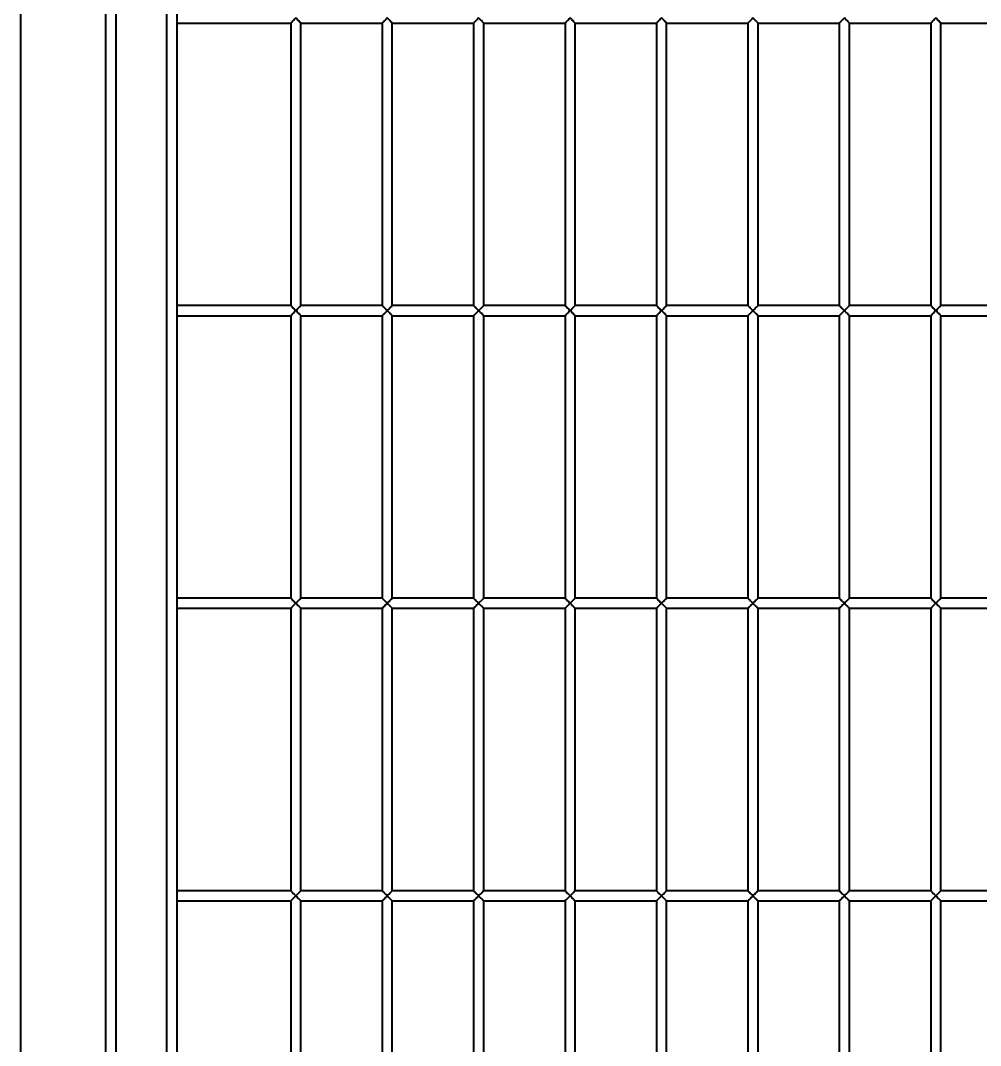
# Model space of a CAD drawing. Header units: millimetres. Extents: x 0 to 420, y 0 to 297.
# Drawn here: x 257.42 to 266.87, y 225.83 to 235.92 of the extents above; entities that cross this region are included whole.
import ezdxf

# ---------------------------------------------------------------- set-up
doc = ezdxf.new("R2010")
doc.units = ezdxf.units.MM

msp = doc.modelspace()

# ---------------------------------------------------------------- linework, layer by layer
at = {"color": 7, "linetype": 'Continuous', "lineweight": 40}
for p, q in [((257.4225, 255.8453), (257.4225, 215.8453)), ((258.2625, 217.8453), (258.2625, 253.8453)), ((258.3625, 253.7453), (258.3625, 217.9453)), ((258.8625, 218.4453), (258.8625, 253.2453)), ((258.9625, 253.1453), (258.9625, 218.5453)), ((258.9625, 235.8953), (260.0825, 235.8953)), ((260.0825, 235.8953), (260.0825, 233.1153)), ((260.1825, 233.1153), (260.1825, 235.8953)), ((260.1825, 235.8953), (260.9825, 235.8953)), ((260.9825, 235.8953), (260.9825, 233.1153)), ((261.0825, 233.1153), (261.0825, 235.8953)), ((261.0825, 235.8953), (261.8825, 235.8953)), ((261.8825, 235.8953), (261.8825, 233.1153)), ((261.9825, 233.1153), (261.9825, 235.8953)), ((261.9825, 235.8953), (262.7825, 235.8953)), ((262.7825, 235.8953), (262.7825, 233.1153)), ((262.8825, 233.1153), (262.8825, 235.8953)), ((262.8825, 235.8953), (263.6825, 235.8953)), ((263.6825, 235.8953), (263.6825, 233.1153)), ((263.7825, 233.1153), (263.7825, 235.8953)), ((263.7825, 235.8953), (264.5825, 235.8953)), ((264.5825, 235.8953), (264.5825, 233.1153)), ((264.6825, 233.1153), (264.6825, 235.8953)), ((264.6825, 235.8953), (265.4825, 235.8953)), ((265.4825, 235.8953), (265.4825, 233.1153)), ((265.5825, 233.1153), (265.5825, 235.8953)), ((265.5825, 235.8953), (266.3825, 235.8953)), ((266.3825, 235.8953), (266.3825, 233.1153)), ((266.4825, 233.1153), (266.4825, 235.8953)), ((266.4825, 235.8953), (267.2825, 235.8953)), ((260.0825, 233.1153), (258.9625, 233.1153)), ((260.9825, 233.1153), (260.1825, 233.1153)), ((261.8825, 233.1153), (261.0825, 233.1153)), ((262.7825, 233.1153), (261.9825, 233.1153)), ((263.6825, 233.1153), (262.8825, 233.1153)), ((264.5825, 233.1153), (263.7825, 233.1153)), ((265.4825, 233.1153), (264.6825, 233.1153)), ((266.3825, 233.1153), (265.5825, 233.1153)), ((267.2825, 233.1153), (266.4825, 233.1153)), ((258.9625, 233.0153), (260.0825, 233.0153)), ((260.0825, 233.0153), (260.0825, 230.2353)), ((260.1825, 230.2353), (260.1825, 233.0153)), ((260.1825, 233.0153), (260.9825, 233.0153)), ((260.9825, 233.0153), (260.9825, 230.2353)), ((261.0825, 230.2353), (261.0825, 233.0153)), ((261.0825, 233.0153), (261.8825, 233.0153)), ((261.8825, 233.0153), (261.8825, 230.2353)), ((261.9825, 230.2353), (261.9825, 233.0153)), ((261.9825, 233.0153), (262.7825, 233.0153)), ((262.7825, 233.0153), (262.7825, 230.2353)), ((262.8825, 230.2353), (262.8825, 233.0153)), ((262.8825, 233.0153), (263.6825, 233.0153)), ((263.6825, 233.0153), (263.6825, 230.2353)), ((263.7825, 230.2353), (263.7825, 233.0153)), ((263.7825, 233.0153), (264.5825, 233.0153)), ((264.5825, 233.0153), (264.5825, 230.2353)), ((264.6825, 230.2353), (264.6825, 233.0153)), ((264.6825, 233.0153), (265.4825, 233.0153)), ((265.4825, 233.0153), (265.4825, 230.2353)), ((265.5825, 230.2353), (265.5825, 233.0153)), ((265.5825, 233.0153), (266.3825, 233.0153)), ((266.3825, 233.0153), (266.3825, 230.2353)), ((266.4825, 230.2353), (266.4825, 233.0153)), ((266.4825, 233.0153), (267.2825, 233.0153)), ((260.0825, 230.2353), (258.9625, 230.2353)), ((260.9825, 230.2353), (260.1825, 230.2353)), ((261.8825, 230.2353), (261.0825, 230.2353)), ((262.7825, 230.2353), (261.9825, 230.2353)), ((263.6825, 230.2353), (262.8825, 230.2353)), ((264.5825, 230.2353), (263.7825, 230.2353)), ((265.4825, 230.2353), (264.6825, 230.2353)), ((266.3825, 230.2353), (265.5825, 230.2353)), ((267.2825, 230.2353), (266.4825, 230.2353)), ((258.9625, 230.1353), (260.0825, 230.1353)), ((260.0825, 230.1353), (260.0825, 227.3553)), ((260.1825, 227.3553), (260.1825, 230.1353)), ((260.1825, 230.1353), (260.9825, 230.1353)), ((260.9825, 230.1353), (260.9825, 227.3553)), ((261.0825, 227.3553), (261.0825, 230.1353)), ((261.0825, 230.1353), (261.8825, 230.1353)), ((261.8825, 230.1353), (261.8825, 227.3553)), ((261.9825, 227.3553), (261.9825, 230.1353)), ((261.9825, 230.1353), (262.7825, 230.1353)), ((262.7825, 230.1353), (262.7825, 227.3553)), ((262.8825, 227.3553), (262.8825, 230.1353)), ((262.8825, 230.1353), (263.6825, 230.1353)), ((263.6825, 230.1353), (263.6825, 227.3553)), ((263.7825, 227.3553), (263.7825, 230.1353)), ((263.7825, 230.1353), (264.5825, 230.1353)), ((264.5825, 230.1353), (264.5825, 227.3553)), ((264.6825, 227.3553), (264.6825, 230.1353)), ((264.6825, 230.1353), (265.4825, 230.1353)), ((265.4825, 230.1353), (265.4825, 227.3553)), ((265.5825, 227.3553), (265.5825, 230.1353)), ((265.5825, 230.1353), (266.3825, 230.1353)), ((266.3825, 230.1353), (266.3825, 227.3553)), ((266.4825, 227.3553), (266.4825, 230.1353)), ((266.4825, 230.1353), (267.2825, 230.1353)), ((260.0825, 227.3553), (258.9625, 227.3553)), ((260.9825, 227.3553), (260.1825, 227.3553)), ((261.8825, 227.3553), (261.0825, 227.3553)), ((262.7825, 227.3553), (261.9825, 227.3553)), ((263.6825, 227.3553), (262.8825, 227.3553)), ((264.5825, 227.3553), (263.7825, 227.3553)), ((265.4825, 227.3553), (264.6825, 227.3553)), ((266.3825, 227.3553), (265.5825, 227.3553)), ((267.2825, 227.3553), (266.4825, 227.3553)), ((258.9625, 227.2553), (260.0825, 227.2553)), ((260.0825, 227.2553), (260.0825, 224.4753)), ((260.1825, 224.4753), (260.1825, 227.2553)), ((260.1825, 227.2553), (260.9825, 227.2553)), ((260.9825, 227.2553), (260.9825, 224.4753)), ((261.0825, 224.4753), (261.0825, 227.2553)), ((261.0825, 227.2553), (261.8825, 227.2553)), ((261.8825, 227.2553), (261.8825, 224.4753)), ((261.9825, 224.4753), (261.9825, 227.2553)), ((261.9825, 227.2553), (262.7825, 227.2553)), ((262.7825, 227.2553), (262.7825, 224.4753)), ((262.8825, 224.4753), (262.8825, 227.2553)), ((262.8825, 227.2553), (263.6825, 227.2553)), ((263.6825, 227.2553), (263.6825, 224.4753)), ((263.7825, 224.4753), (263.7825, 227.2553)), ((263.7825, 227.2553), (264.5825, 227.2553)), ((264.5825, 227.2553), (264.5825, 224.4753)), ((264.6825, 224.4753), (264.6825, 227.2553)), ((264.6825, 227.2553), (265.4825, 227.2553)), ((265.4825, 227.2553), (265.4825, 224.4753)), ((265.5825, 224.4753), (265.5825, 227.2553)), ((265.5825, 227.2553), (266.3825, 227.2553)), ((266.3825, 227.2553), (266.3825, 224.4753)), ((266.4825, 224.4753), (266.4825, 227.2553)), ((266.4825, 227.2553), (267.2825, 227.2553))]:
    msp.add_line(p, q, dxfattribs=at)
at = {"color": 7, "linetype": 'Continuous', "lineweight": 40, "flags": 128}
for points in [[(260.1325, 235.9453), (260.1238, 235.9367), (260.1154, 235.9282), (260.1075, 235.9203), (260.1003, 235.9132), (260.0942, 235.907), (260.0892, 235.902), (260.0855, 235.8984), (260.0832, 235.8961), (260.0825, 235.8953)], [(260.1825, 235.8953), (260.1823, 235.8955), (260.1806, 235.8972), (260.1772, 235.9006), (260.1724, 235.9054), (260.1662, 235.9117), (260.1588, 235.919), (260.1505, 235.9273), (260.1417, 235.9361), (260.1325, 235.9453)], [(261.0325, 235.9453), (261.0238, 235.9367), (261.0154, 235.9282), (261.0075, 235.9203), (261.0003, 235.9132), (260.9942, 235.907), (260.9892, 235.902), (260.9855, 235.8984), (260.9832, 235.8961), (260.9825, 235.8953)], [(261.0825, 235.8953), (261.0823, 235.8955), (261.0806, 235.8972), (261.0772, 235.9006), (261.0724, 235.9054), (261.0661, 235.9117), (261.0588, 235.919), (261.0505, 235.9273), (261.0417, 235.9361), (261.0325, 235.9453)], [(261.9325, 235.9453), (261.9238, 235.9367), (261.9154, 235.9282), (261.9075, 235.9203), (261.9003, 235.9132), (261.8942, 235.907), (261.8892, 235.902), (261.8855, 235.8984), (261.8832, 235.8961), (261.8825, 235.8953)], [(261.9825, 235.8953), (261.9823, 235.8955), (261.9806, 235.8972), (261.9772, 235.9006), (261.9724, 235.9054), (261.9662, 235.9117), (261.9588, 235.919), (261.9505, 235.9273), (261.9417, 235.9361), (261.9325, 235.9453)], [(262.8325, 235.9453), (262.8238, 235.9367), (262.8154, 235.9282), (262.8075, 235.9203), (262.8003, 235.9132), (262.7942, 235.907), (262.7892, 235.902), (262.7855, 235.8984), (262.7832, 235.8961), (262.7825, 235.8953)], [(262.8825, 235.8953), (262.8823, 235.8955), (262.8806, 235.8972), (262.8772, 235.9006), (262.8724, 235.9054), (262.8662, 235.9117), (262.8588, 235.919), (262.8505, 235.9273), (262.8417, 235.9361), (262.8325, 235.9453)], [(263.7325, 235.9453), (263.7238, 235.9367), (263.7154, 235.9282), (263.7075, 235.9203), (263.7003, 235.9132), (263.6942, 235.907), (263.6892, 235.902), (263.6855, 235.8984), (263.6832, 235.8961), (263.6825, 235.8953)], [(263.7825, 235.8953), (263.7823, 235.8955), (263.7806, 235.8972), (263.7772, 235.9006), (263.7724, 235.9054), (263.7661, 235.9117), (263.7588, 235.919), (263.7505, 235.9273), (263.7417, 235.9361), (263.7325, 235.9453)], [(264.6325, 235.9453), (264.6238, 235.9367), (264.6154, 235.9282), (264.6075, 235.9203), (264.6003, 235.9132), (264.5942, 235.907), (264.5892, 235.902), (264.5855, 235.8984), (264.5832, 235.8961), (264.5825, 235.8953)], [(264.6825, 235.8953), (264.6823, 235.8955), (264.6806, 235.8972), (264.6772, 235.9006), (264.6724, 235.9054), (264.6662, 235.9117), (264.6588, 235.919), (264.6505, 235.9273), (264.6417, 235.9361), (264.6325, 235.9453)], [(265.5325, 235.9453), (265.5238, 235.9367), (265.5154, 235.9282), (265.5075, 235.9203), (265.5003, 235.9132), (265.4942, 235.907), (265.4892, 235.902), (265.4855, 235.8984), (265.4832, 235.8961), (265.4825, 235.8953)], [(265.5825, 235.8953), (265.5823, 235.8955), (265.5806, 235.8972), (265.5772, 235.9006), (265.5724, 235.9054), (265.5662, 235.9117), (265.5588, 235.919), (265.5505, 235.9273), (265.5417, 235.9361), (265.5325, 235.9453)], [(266.4325, 235.9453), (266.4238, 235.9367), (266.4154, 235.9282), (266.4075, 235.9203), (266.4003, 235.9132), (266.3942, 235.907), (266.3892, 235.902), (266.3855, 235.8984), (266.3832, 235.8961), (266.3825, 235.8953)], [(266.4825, 235.8953), (266.4823, 235.8955), (266.4806, 235.8972), (266.4772, 235.9006), (266.4724, 235.9054), (266.4662, 235.9117), (266.4588, 235.919), (266.4505, 235.9273), (266.4417, 235.9361), (266.4325, 235.9453)], [(260.0825, 233.1153), (260.0832, 233.1146), (260.0855, 233.1123), (260.0892, 233.1086), (260.0942, 233.1036), (260.1003, 233.0975), (260.1075, 233.0903), (260.1154, 233.0824), (260.1238, 233.074), (260.1325, 233.0653)], [(260.1325, 233.0653), (260.1238, 233.0567), (260.1154, 233.0482), (260.1075, 233.0403), (260.1003, 233.0332), (260.0942, 233.027), (260.0892, 233.022), (260.0855, 233.0184), (260.0832, 233.0161), (260.0825, 233.0153)], [(260.1325, 233.0653), (260.1417, 233.0745), (260.1505, 233.0834), (260.1588, 233.0917), (260.1662, 233.099), (260.1724, 233.1052), (260.1772, 233.1101), (260.1806, 233.1134), (260.1823, 233.1151), (260.1825, 233.1153)], [(260.1825, 233.0153), (260.1823, 233.0155), (260.1806, 233.0172), (260.1772, 233.0206), (260.1724, 233.0254), (260.1662, 233.0317), (260.1588, 233.039), (260.1505, 233.0473), (260.1417, 233.0561), (260.1325, 233.0653)], [(260.9825, 233.1153), (260.9832, 233.1146), (260.9855, 233.1123), (260.9892, 233.1086), (260.9942, 233.1036), (261.0003, 233.0975), (261.0075, 233.0903), (261.0154, 233.0824), (261.0238, 233.074), (261.0325, 233.0653)], [(261.0325, 233.0653), (261.0238, 233.0567), (261.0154, 233.0482), (261.0075, 233.0403), (261.0003, 233.0332), (260.9942, 233.027), (260.9892, 233.022), (260.9855, 233.0184), (260.9832, 233.0161), (260.9825, 233.0153)], [(261.0325, 233.0653), (261.0417, 233.0745), (261.0505, 233.0834), (261.0588, 233.0917), (261.0661, 233.099), (261.0724, 233.1052), (261.0772, 233.1101), (261.0806, 233.1134), (261.0823, 233.1151), (261.0825, 233.1153)], [(261.0825, 233.0153), (261.0823, 233.0155), (261.0806, 233.0172), (261.0772, 233.0206), (261.0724, 233.0254), (261.0661, 233.0317), (261.0588, 233.039), (261.0505, 233.0473), (261.0417, 233.0561), (261.0325, 233.0653)], [(261.8825, 233.1153), (261.8832, 233.1146), (261.8855, 233.1123), (261.8892, 233.1086), (261.8942, 233.1036), (261.9003, 233.0975), (261.9075, 233.0903), (261.9154, 233.0824), (261.9238, 233.074), (261.9325, 233.0653)], [(261.9325, 233.0653), (261.9238, 233.0567), (261.9154, 233.0482), (261.9075, 233.0403), (261.9003, 233.0332), (261.8942, 233.027), (261.8892, 233.022), (261.8855, 233.0184), (261.8832, 233.0161), (261.8825, 233.0153)], [(261.9325, 233.0653), (261.9417, 233.0745), (261.9505, 233.0834), (261.9588, 233.0917), (261.9662, 233.099), (261.9724, 233.1052), (261.9772, 233.1101), (261.9806, 233.1134), (261.9823, 233.1151), (261.9825, 233.1153)], [(261.9825, 233.0153), (261.9823, 233.0155), (261.9806, 233.0172), (261.9772, 233.0206), (261.9724, 233.0254), (261.9662, 233.0317), (261.9588, 233.039), (261.9505, 233.0473), (261.9417, 233.0561), (261.9325, 233.0653)], [(262.7825, 233.1153), (262.7832, 233.1146), (262.7855, 233.1123), (262.7892, 233.1086), (262.7942, 233.1036), (262.8003, 233.0975), (262.8075, 233.0903), (262.8154, 233.0824), (262.8238, 233.074), (262.8325, 233.0653)], [(262.8325, 233.0653), (262.8238, 233.0567), (262.8154, 233.0482), (262.8075, 233.0403), (262.8003, 233.0332), (262.7942, 233.027), (262.7892, 233.022), (262.7855, 233.0184), (262.7832, 233.0161), (262.7825, 233.0153)], [(262.8325, 233.0653), (262.8417, 233.0745), (262.8505, 233.0834), (262.8588, 233.0917), (262.8662, 233.099), (262.8724, 233.1052), (262.8772, 233.1101), (262.8806, 233.1134), (262.8823, 233.1151), (262.8825, 233.1153)], [(262.8825, 233.0153), (262.8823, 233.0155), (262.8806, 233.0172), (262.8772, 233.0206), (262.8724, 233.0254), (262.8662, 233.0317), (262.8588, 233.039), (262.8505, 233.0473), (262.8417, 233.0561), (262.8325, 233.0653)], [(263.6825, 233.1153), (263.6832, 233.1146), (263.6855, 233.1123), (263.6892, 233.1086), (263.6942, 233.1036), (263.7003, 233.0975), (263.7075, 233.0903), (263.7154, 233.0824), (263.7238, 233.074), (263.7325, 233.0653)], [(263.7325, 233.0653), (263.7238, 233.0567), (263.7154, 233.0482), (263.7075, 233.0403), (263.7003, 233.0332), (263.6942, 233.027), (263.6892, 233.022), (263.6855, 233.0184), (263.6832, 233.0161), (263.6825, 233.0153)], [(263.7325, 233.0653), (263.7417, 233.0745), (263.7505, 233.0834), (263.7588, 233.0917), (263.7661, 233.099), (263.7724, 233.1052), (263.7772, 233.1101), (263.7806, 233.1134), (263.7823, 233.1151), (263.7825, 233.1153)], [(263.7825, 233.0153), (263.7823, 233.0155), (263.7806, 233.0172), (263.7772, 233.0206), (263.7724, 233.0254), (263.7661, 233.0317), (263.7588, 233.039), (263.7505, 233.0473), (263.7417, 233.0561), (263.7325, 233.0653)], [(264.5825, 233.1153), (264.5832, 233.1146), (264.5855, 233.1123), (264.5892, 233.1086), (264.5942, 233.1036), (264.6003, 233.0975), (264.6075, 233.0903), (264.6154, 233.0824), (264.6238, 233.074), (264.6325, 233.0653)], [(264.6325, 233.0653), (264.6238, 233.0567), (264.6154, 233.0482), (264.6075, 233.0403), (264.6003, 233.0332), (264.5942, 233.027), (264.5892, 233.022), (264.5855, 233.0184), (264.5832, 233.0161), (264.5825, 233.0153)], [(264.6325, 233.0653), (264.6417, 233.0745), (264.6505, 233.0834), (264.6588, 233.0917), (264.6662, 233.099), (264.6724, 233.1052), (264.6772, 233.1101), (264.6806, 233.1134), (264.6823, 233.1151), (264.6825, 233.1153)], [(264.6825, 233.0153), (264.6823, 233.0155), (264.6806, 233.0172), (264.6772, 233.0206), (264.6724, 233.0254), (264.6662, 233.0317), (264.6588, 233.039), (264.6505, 233.0473), (264.6417, 233.0561), (264.6325, 233.0653)], [(265.4825, 233.1153), (265.4832, 233.1146), (265.4855, 233.1123), (265.4892, 233.1086), (265.4942, 233.1036), (265.5003, 233.0975), (265.5075, 233.0903), (265.5154, 233.0824), (265.5238, 233.074), (265.5325, 233.0653)], [(265.5325, 233.0653), (265.5238, 233.0567), (265.5154, 233.0482), (265.5075, 233.0403), (265.5003, 233.0332), (265.4942, 233.027), (265.4892, 233.022), (265.4855, 233.0184), (265.4832, 233.0161), (265.4825, 233.0153)], [(265.5325, 233.0653), (265.5417, 233.0745), (265.5505, 233.0834), (265.5588, 233.0917), (265.5662, 233.099), (265.5724, 233.1052), (265.5772, 233.1101), (265.5806, 233.1134), (265.5823, 233.1151), (265.5825, 233.1153)], [(265.5825, 233.0153), (265.5823, 233.0155), (265.5806, 233.0172), (265.5772, 233.0206), (265.5724, 233.0254), (265.5662, 233.0317), (265.5588, 233.039), (265.5505, 233.0473), (265.5417, 233.0561), (265.5325, 233.0653)], [(266.3825, 233.1153), (266.3832, 233.1146), (266.3855, 233.1123), (266.3892, 233.1086), (266.3942, 233.1036), (266.4003, 233.0975), (266.4075, 233.0903), (266.4154, 233.0824), (266.4238, 233.074), (266.4325, 233.0653)], [(266.4325, 233.0653), (266.4238, 233.0567), (266.4154, 233.0482), (266.4075, 233.0403), (266.4003, 233.0332), (266.3942, 233.027), (266.3892, 233.022), (266.3855, 233.0184), (266.3832, 233.0161), (266.3825, 233.0153)], [(266.4325, 233.0653), (266.4417, 233.0745), (266.4505, 233.0834), (266.4588, 233.0917), (266.4662, 233.099), (266.4724, 233.1052), (266.4772, 233.1101), (266.4806, 233.1134), (266.4823, 233.1151), (266.4825, 233.1153)], [(266.4825, 233.0153), (266.4823, 233.0155), (266.4806, 233.0172), (266.4772, 233.0206), (266.4724, 233.0254), (266.4662, 233.0317), (266.4588, 233.039), (266.4505, 233.0473), (266.4417, 233.0561), (266.4325, 233.0653)], [(260.0825, 230.2353), (260.0832, 230.2346), (260.0855, 230.2323), (260.0892, 230.2286), (260.0942, 230.2236), (260.1003, 230.2175), (260.1075, 230.2103), (260.1154, 230.2024), (260.1238, 230.194), (260.1325, 230.1853)], [(260.1325, 230.1853), (260.1417, 230.1945), (260.1505, 230.2034), (260.1588, 230.2117), (260.1662, 230.219), (260.1724, 230.2252), (260.1772, 230.2301), (260.1806, 230.2334), (260.1823, 230.2351), (260.1825, 230.2353)], [(260.9825, 230.2353), (260.9832, 230.2346), (260.9855, 230.2323), (260.9892, 230.2286), (260.9942, 230.2236), (261.0003, 230.2175), (261.0075, 230.2103), (261.0154, 230.2024), (261.0238, 230.194), (261.0325, 230.1853)], [(261.0325, 230.1853), (261.0417, 230.1945), (261.0505, 230.2034), (261.0588, 230.2117), (261.0661, 230.219), (261.0724, 230.2252), (261.0772, 230.2301), (261.0806, 230.2334), (261.0823, 230.2351), (261.0825, 230.2353)], [(261.8825, 230.2353), (261.8832, 230.2346), (261.8855, 230.2323), (261.8892, 230.2286), (261.8942, 230.2236), (261.9003, 230.2175), (261.9075, 230.2103), (261.9154, 230.2024), (261.9238, 230.194), (261.9325, 230.1853)], [(261.9325, 230.1853), (261.9417, 230.1945), (261.9505, 230.2034), (261.9588, 230.2117), (261.9662, 230.219), (261.9724, 230.2252), (261.9772, 230.2301), (261.9806, 230.2334), (261.9823, 230.2351), (261.9825, 230.2353)], [(262.7825, 230.2353), (262.7832, 230.2346), (262.7855, 230.2323), (262.7892, 230.2286), (262.7942, 230.2236), (262.8003, 230.2175), (262.8075, 230.2103), (262.8154, 230.2024), (262.8238, 230.194), (262.8325, 230.1853)], [(262.8325, 230.1853), (262.8417, 230.1945), (262.8505, 230.2034), (262.8588, 230.2117), (262.8662, 230.219), (262.8724, 230.2252), (262.8772, 230.2301), (262.8806, 230.2334), (262.8823, 230.2351), (262.8825, 230.2353)], [(263.6825, 230.2353), (263.6832, 230.2346), (263.6855, 230.2323), (263.6892, 230.2286), (263.6942, 230.2236), (263.7003, 230.2175), (263.7075, 230.2103), (263.7154, 230.2024), (263.7238, 230.194), (263.7325, 230.1853)], [(263.7325, 230.1853), (263.7417, 230.1945), (263.7505, 230.2034), (263.7588, 230.2117), (263.7661, 230.219), (263.7724, 230.2252), (263.7772, 230.2301), (263.7806, 230.2334), (263.7823, 230.2351), (263.7825, 230.2353)], [(264.5825, 230.2353), (264.5832, 230.2346), (264.5855, 230.2323), (264.5892, 230.2286), (264.5942, 230.2236), (264.6003, 230.2175), (264.6075, 230.2103), (264.6154, 230.2024), (264.6238, 230.194), (264.6325, 230.1853)], [(264.6325, 230.1853), (264.6417, 230.1945), (264.6505, 230.2034), (264.6588, 230.2117), (264.6662, 230.219), (264.6724, 230.2252), (264.6772, 230.2301), (264.6806, 230.2334), (264.6823, 230.2351), (264.6825, 230.2353)], [(265.4825, 230.2353), (265.4832, 230.2346), (265.4855, 230.2323), (265.4892, 230.2286), (265.4942, 230.2236), (265.5003, 230.2175), (265.5075, 230.2103), (265.5154, 230.2024), (265.5238, 230.194), (265.5325, 230.1853)], [(265.5325, 230.1853), (265.5417, 230.1945), (265.5505, 230.2034), (265.5588, 230.2117), (265.5662, 230.219), (265.5724, 230.2252), (265.5772, 230.2301), (265.5806, 230.2334), (265.5823, 230.2351), (265.5825, 230.2353)], [(266.3825, 230.2353), (266.3832, 230.2346), (266.3855, 230.2323), (266.3892, 230.2286), (266.3942, 230.2236), (266.4003, 230.2175), (266.4075, 230.2103), (266.4154, 230.2024), (266.4238, 230.194), (266.4325, 230.1853)], [(266.4325, 230.1853), (266.4417, 230.1945), (266.4505, 230.2034), (266.4588, 230.2117), (266.4662, 230.219), (266.4724, 230.2252), (266.4772, 230.2301), (266.4806, 230.2334), (266.4823, 230.2351), (266.4825, 230.2353)], [(260.1325, 230.1853), (260.1238, 230.1767), (260.1154, 230.1682), (260.1075, 230.1603), (260.1003, 230.1532), (260.0942, 230.147), (260.0892, 230.142), (260.0855, 230.1384), (260.0832, 230.1361), (260.0825, 230.1353)], [(260.1825, 230.1353), (260.1823, 230.1355), (260.1806, 230.1372), (260.1772, 230.1406), (260.1724, 230.1454), (260.1662, 230.1517), (260.1588, 230.159), (260.1505, 230.1673), (260.1417, 230.1761), (260.1325, 230.1853)], [(261.0325, 230.1853), (261.0238, 230.1767), (261.0154, 230.1682), (261.0075, 230.1603), (261.0003, 230.1532), (260.9942, 230.147), (260.9892, 230.142), (260.9855, 230.1384), (260.9832, 230.1361), (260.9825, 230.1353)], [(261.0825, 230.1353), (261.0823, 230.1355), (261.0806, 230.1372), (261.0772, 230.1406), (261.0724, 230.1454), (261.0661, 230.1517), (261.0588, 230.159), (261.0505, 230.1673), (261.0417, 230.1761), (261.0325, 230.1853)], [(261.9325, 230.1853), (261.9238, 230.1767), (261.9154, 230.1682), (261.9075, 230.1603), (261.9003, 230.1532), (261.8942, 230.147), (261.8892, 230.142), (261.8855, 230.1384), (261.8832, 230.1361), (261.8825, 230.1353)], [(261.9825, 230.1353), (261.9823, 230.1355), (261.9806, 230.1372), (261.9772, 230.1406), (261.9724, 230.1454), (261.9662, 230.1517), (261.9588, 230.159), (261.9505, 230.1673), (261.9417, 230.1761), (261.9325, 230.1853)], [(262.8325, 230.1853), (262.8238, 230.1767), (262.8154, 230.1682), (262.8075, 230.1603), (262.8003, 230.1532), (262.7942, 230.147), (262.7892, 230.142), (262.7855, 230.1384), (262.7832, 230.1361), (262.7825, 230.1353)], [(262.8825, 230.1353), (262.8823, 230.1355), (262.8806, 230.1372), (262.8772, 230.1406), (262.8724, 230.1454), (262.8662, 230.1517), (262.8588, 230.159), (262.8505, 230.1673), (262.8417, 230.1761), (262.8325, 230.1853)], [(263.7325, 230.1853), (263.7238, 230.1767), (263.7154, 230.1682), (263.7075, 230.1603), (263.7003, 230.1532), (263.6942, 230.147), (263.6892, 230.142), (263.6855, 230.1384), (263.6832, 230.1361), (263.6825, 230.1353)], [(263.7825, 230.1353), (263.7823, 230.1355), (263.7806, 230.1372), (263.7772, 230.1406), (263.7724, 230.1454), (263.7661, 230.1517), (263.7588, 230.159), (263.7505, 230.1673), (263.7417, 230.1761), (263.7325, 230.1853)], [(264.6325, 230.1853), (264.6238, 230.1767), (264.6154, 230.1682), (264.6075, 230.1603), (264.6003, 230.1532), (264.5942, 230.147), (264.5892, 230.142), (264.5855, 230.1384), (264.5832, 230.1361), (264.5825, 230.1353)], [(264.6825, 230.1353), (264.6823, 230.1355), (264.6806, 230.1372), (264.6772, 230.1406), (264.6724, 230.1454), (264.6662, 230.1517), (264.6588, 230.159), (264.6505, 230.1673), (264.6417, 230.1761), (264.6325, 230.1853)], [(265.5325, 230.1853), (265.5238, 230.1767), (265.5154, 230.1682), (265.5075, 230.1603), (265.5003, 230.1532), (265.4942, 230.147), (265.4892, 230.142), (265.4855, 230.1384), (265.4832, 230.1361), (265.4825, 230.1353)], [(265.5825, 230.1353), (265.5823, 230.1355), (265.5806, 230.1372), (265.5772, 230.1406), (265.5724, 230.1454), (265.5662, 230.1517), (265.5588, 230.159), (265.5505, 230.1673), (265.5417, 230.1761), (265.5325, 230.1853)], [(266.4325, 230.1853), (266.4238, 230.1767), (266.4154, 230.1682), (266.4075, 230.1603), (266.4003, 230.1532), (266.3942, 230.147), (266.3892, 230.142), (266.3855, 230.1384), (266.3832, 230.1361), (266.3825, 230.1353)], [(266.4825, 230.1353), (266.4823, 230.1355), (266.4806, 230.1372), (266.4772, 230.1406), (266.4724, 230.1454), (266.4662, 230.1517), (266.4588, 230.159), (266.4505, 230.1673), (266.4417, 230.1761), (266.4325, 230.1853)], [(260.0825, 227.3553), (260.0832, 227.3546), (260.0855, 227.3523), (260.0892, 227.3486), (260.0942, 227.3436), (260.1003, 227.3375), (260.1075, 227.3303), (260.1154, 227.3224), (260.1238, 227.314), (260.1325, 227.3053)], [(260.1325, 227.3053), (260.1238, 227.2967), (260.1154, 227.2882), (260.1075, 227.2803), (260.1003, 227.2732), (260.0942, 227.267), (260.0892, 227.262), (260.0855, 227.2584), (260.0832, 227.2561), (260.0825, 227.2553)], [(260.1325, 227.3053), (260.1417, 227.3145), (260.1505, 227.3234), (260.1588, 227.3317), (260.1662, 227.339), (260.1724, 227.3452), (260.1772, 227.3501), (260.1806, 227.3534), (260.1823, 227.3551), (260.1825, 227.3553)], [(260.1825, 227.2553), (260.1823, 227.2555), (260.1806, 227.2572), (260.1772, 227.2606), (260.1724, 227.2654), (260.1662, 227.2717), (260.1588, 227.279), (260.1505, 227.2873), (260.1417, 227.2961), (260.1325, 227.3053)], [(260.9825, 227.3553), (260.9832, 227.3546), (260.9855, 227.3523), (260.9892, 227.3486), (260.9942, 227.3436), (261.0003, 227.3375), (261.0075, 227.3303), (261.0154, 227.3224), (261.0238, 227.314), (261.0325, 227.3053)], [(261.0325, 227.3053), (261.0238, 227.2967), (261.0154, 227.2882), (261.0075, 227.2803), (261.0003, 227.2732), (260.9942, 227.267), (260.9892, 227.262), (260.9855, 227.2584), (260.9832, 227.2561), (260.9825, 227.2553)], [(261.0325, 227.3053), (261.0417, 227.3145), (261.0505, 227.3234), (261.0588, 227.3317), (261.0661, 227.339), (261.0724, 227.3452), (261.0772, 227.3501), (261.0806, 227.3534), (261.0823, 227.3551), (261.0825, 227.3553)], [(261.0825, 227.2553), (261.0823, 227.2555), (261.0806, 227.2572), (261.0772, 227.2606), (261.0724, 227.2654), (261.0661, 227.2717), (261.0588, 227.279), (261.0505, 227.2873), (261.0417, 227.2961), (261.0325, 227.3053)], [(261.8825, 227.3553), (261.8832, 227.3546), (261.8855, 227.3523), (261.8892, 227.3486), (261.8942, 227.3436), (261.9003, 227.3375), (261.9075, 227.3303), (261.9154, 227.3224), (261.9238, 227.314), (261.9325, 227.3053)], [(261.9325, 227.3053), (261.9238, 227.2967), (261.9154, 227.2882), (261.9075, 227.2803), (261.9003, 227.2732), (261.8942, 227.267), (261.8892, 227.262), (261.8855, 227.2584), (261.8832, 227.2561), (261.8825, 227.2553)], [(261.9325, 227.3053), (261.9417, 227.3145), (261.9505, 227.3234), (261.9588, 227.3317), (261.9662, 227.339), (261.9724, 227.3452), (261.9772, 227.3501), (261.9806, 227.3534), (261.9823, 227.3551), (261.9825, 227.3553)], [(261.9825, 227.2553), (261.9823, 227.2555), (261.9806, 227.2572), (261.9772, 227.2606), (261.9724, 227.2654), (261.9662, 227.2717), (261.9588, 227.279), (261.9505, 227.2873), (261.9417, 227.2961), (261.9325, 227.3053)], [(262.7825, 227.3553), (262.7832, 227.3546), (262.7855, 227.3523), (262.7892, 227.3486), (262.7942, 227.3436), (262.8003, 227.3375), (262.8075, 227.3303), (262.8154, 227.3224), (262.8238, 227.314), (262.8325, 227.3053)], [(262.8325, 227.3053), (262.8238, 227.2967), (262.8154, 227.2882), (262.8075, 227.2803), (262.8003, 227.2732), (262.7942, 227.267), (262.7892, 227.262), (262.7855, 227.2584), (262.7832, 227.2561), (262.7825, 227.2553)], [(262.8325, 227.3053), (262.8417, 227.3145), (262.8505, 227.3234), (262.8588, 227.3317), (262.8662, 227.339), (262.8724, 227.3452), (262.8772, 227.3501), (262.8806, 227.3534), (262.8823, 227.3551), (262.8825, 227.3553)], [(262.8825, 227.2553), (262.8823, 227.2555), (262.8806, 227.2572), (262.8772, 227.2606), (262.8724, 227.2654), (262.8662, 227.2717), (262.8588, 227.279), (262.8505, 227.2873), (262.8417, 227.2961), (262.8325, 227.3053)], [(263.6825, 227.3553), (263.6832, 227.3546), (263.6855, 227.3523), (263.6892, 227.3486), (263.6942, 227.3436), (263.7003, 227.3375), (263.7075, 227.3303), (263.7154, 227.3224), (263.7238, 227.314), (263.7325, 227.3053)], [(263.7325, 227.3053), (263.7238, 227.2967), (263.7154, 227.2882), (263.7075, 227.2803), (263.7003, 227.2732), (263.6942, 227.267), (263.6892, 227.262), (263.6855, 227.2584), (263.6832, 227.2561), (263.6825, 227.2553)], [(263.7325, 227.3053), (263.7417, 227.3145), (263.7505, 227.3234), (263.7588, 227.3317), (263.7661, 227.339), (263.7724, 227.3452), (263.7772, 227.3501), (263.7806, 227.3534), (263.7823, 227.3551), (263.7825, 227.3553)], [(263.7825, 227.2553), (263.7823, 227.2555), (263.7806, 227.2572), (263.7772, 227.2606), (263.7724, 227.2654), (263.7661, 227.2717), (263.7588, 227.279), (263.7505, 227.2873), (263.7417, 227.2961), (263.7325, 227.3053)], [(264.5825, 227.3553), (264.5832, 227.3546), (264.5855, 227.3523), (264.5892, 227.3486), (264.5942, 227.3436), (264.6003, 227.3375), (264.6075, 227.3303), (264.6154, 227.3224), (264.6238, 227.314), (264.6325, 227.3053)], [(264.6325, 227.3053), (264.6238, 227.2967), (264.6154, 227.2882), (264.6075, 227.2803), (264.6003, 227.2732), (264.5942, 227.267), (264.5892, 227.262), (264.5855, 227.2584), (264.5832, 227.2561), (264.5825, 227.2553)], [(264.6325, 227.3053), (264.6417, 227.3145), (264.6505, 227.3234), (264.6588, 227.3317), (264.6662, 227.339), (264.6724, 227.3452), (264.6772, 227.3501), (264.6806, 227.3534), (264.6823, 227.3551), (264.6825, 227.3553)], [(264.6825, 227.2553), (264.6823, 227.2555), (264.6806, 227.2572), (264.6772, 227.2606), (264.6724, 227.2654), (264.6662, 227.2717), (264.6588, 227.279), (264.6505, 227.2873), (264.6417, 227.2961), (264.6325, 227.3053)], [(265.4825, 227.3553), (265.4832, 227.3546), (265.4855, 227.3523), (265.4892, 227.3486), (265.4942, 227.3436), (265.5003, 227.3375), (265.5075, 227.3303), (265.5154, 227.3224), (265.5238, 227.314), (265.5325, 227.3053)], [(265.5325, 227.3053), (265.5238, 227.2967), (265.5154, 227.2882), (265.5075, 227.2803), (265.5003, 227.2732), (265.4942, 227.267), (265.4892, 227.262), (265.4855, 227.2584), (265.4832, 227.2561), (265.4825, 227.2553)], [(265.5325, 227.3053), (265.5417, 227.3145), (265.5505, 227.3234), (265.5588, 227.3317), (265.5662, 227.339), (265.5724, 227.3452), (265.5772, 227.3501), (265.5806, 227.3534), (265.5823, 227.3551), (265.5825, 227.3553)], [(265.5825, 227.2553), (265.5823, 227.2555), (265.5806, 227.2572), (265.5772, 227.2606), (265.5724, 227.2654), (265.5662, 227.2717), (265.5588, 227.279), (265.5505, 227.2873), (265.5417, 227.2961), (265.5325, 227.3053)], [(266.3825, 227.3553), (266.3832, 227.3546), (266.3855, 227.3523), (266.3892, 227.3486), (266.3942, 227.3436), (266.4003, 227.3375), (266.4075, 227.3303), (266.4154, 227.3224), (266.4238, 227.314), (266.4325, 227.3053)], [(266.4325, 227.3053), (266.4238, 227.2967), (266.4154, 227.2882), (266.4075, 227.2803), (266.4003, 227.2732), (266.3942, 227.267), (266.3892, 227.262), (266.3855, 227.2584), (266.3832, 227.2561), (266.3825, 227.2553)], [(266.4325, 227.3053), (266.4417, 227.3145), (266.4505, 227.3234), (266.4588, 227.3317), (266.4662, 227.339), (266.4724, 227.3452), (266.4772, 227.3501), (266.4806, 227.3534), (266.4823, 227.3551), (266.4825, 227.3553)], [(266.4825, 227.2553), (266.4823, 227.2555), (266.4806, 227.2572), (266.4772, 227.2606), (266.4724, 227.2654), (266.4662, 227.2717), (266.4588, 227.279), (266.4505, 227.2873), (266.4417, 227.2961), (266.4325, 227.3053)]]:
    msp.add_lwpolyline(points, dxfattribs=at)

doc.saveas('drawing.dxf')
